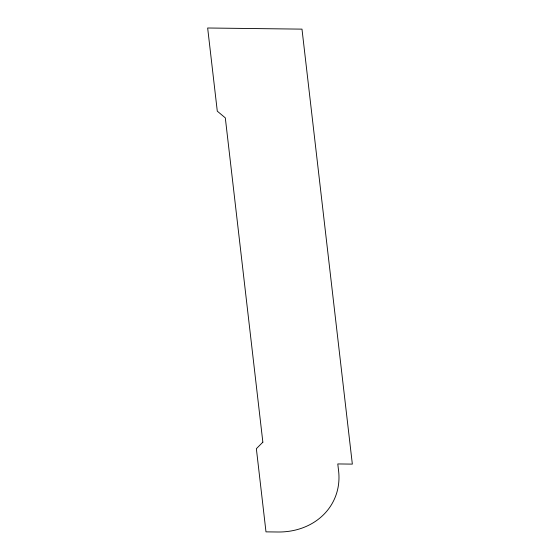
<?xml version="1.0" encoding="UTF-8"?>
<svg xmlns="http://www.w3.org/2000/svg" width="560" height="560" viewBox="0 0 560 560"><rect width="100%" height="100%" fill="white"/><g stroke="black" fill="none" stroke-linecap="round" stroke-linejoin="round"><path stroke-width="0.84" d="M262.857 442.162L256.361 448.693L265.986 531.86L277.9 532A69.902 59.92 25.1 0 0 338.681 471.681L337.785 463.939L352.345 464.114L301.987 29.134L207.655 28L217.287 111.16L225.309 117.866L262.857 442.162"/></g></svg>
